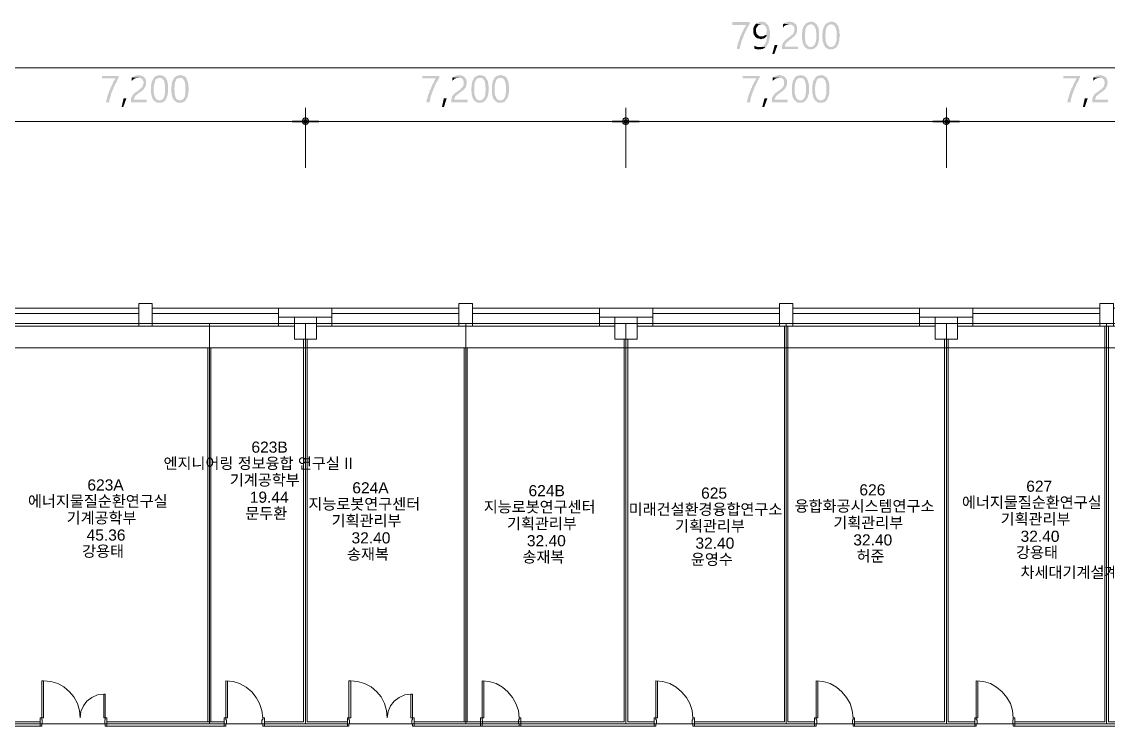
# Model space of a CAD drawing. Header units: millimetres. Extents: x -750 to 90961, y 13040 to 66109.
# Drawn here: x 33696 to 58106, y 28409 to 44244 of the extents above; entities that cross this region are included whole.
import ezdxf

# ---------------------------------------------------------------- set-up
doc = ezdxf.new("R2010")
doc.units = ezdxf.units.MM
for name, color, linetype in [('PDF_문자', 7, 'Continuous'), ('PDF_솔리드 채우기', 7, 'Continuous'), ('PDF_형상', 7, 'Continuous')]:
    doc.layers.add(name, color=color, linetype=linetype)
doc.styles.add('PDF 맑은고딕', font='Arial.ttf')

msp = doc.modelspace()

# ---------------------------------------------------------------- hatches: boundary and pattern name
at = {"layer": 'PDF_솔리드 채우기', "transparency": 33554559}
for points in [[(50047, 44235), (49663, 44235), (49663, 44171), (49973, 44171), (49964, 44171), (49964, 44153), (49955, 44135), (49946, 44125), (49937, 44107), (49928, 44089), (49919, 44080), (49909, 44061), (49900, 44043), (49900, 44034), (49891, 44016), (49882, 44007), (49873, 43988), (49873, 43979), (49864, 43961), (49864, 43952), (49855, 43943), (49845, 43924), (49836, 43906), (49836, 43888), (49827, 43879), (49818, 43860), (49818, 43842), (49809, 43833), (49809, 43815), (49800, 43796), (49800, 43787), (49791, 43778), (49791, 43760), (49781, 43741), (49781, 43723), (49772, 43705), (49772, 43696), (49763, 43677), (49763, 43659), (49763, 43650), (49763, 43632), (49827, 43632), (49827, 43641), (49836, 43659), (49836, 43668), (49836, 43687), (49836, 43696), (49845, 43714), (49845, 43732), (49855, 43751), (49855, 43760), (49864, 43778), (49864, 43796), (49873, 43815), (49873, 43833), (49882, 43851), (49891, 43860), (49900, 43879), (49900, 43888), (49909, 43906), (49909, 43924), (49919, 43933), (49919, 43952), (49928, 43961), (49937, 43979), (49946, 43988), (49946, 44007), (49955, 44025), (49964, 44034), (49973, 44052), (49983, 44071), (49983, 44080), (49992, 44098), (50001, 44116), (50010, 44125), (50019, 44144), (50028, 44162), (50037, 44180), (50047, 44189)], [(50193, 44199), (50184, 44189), (50175, 44180), (50165, 44162), (50156, 44153), (50147, 44135), (50138, 44125), (50138, 44107), (50129, 44089), (50129, 44080), (50129, 44061), (50129, 44043), (50129, 44025), (50129, 44007), (50129, 43988), (50138, 43979), (50138, 43961), (50147, 43952), (50156, 43933), (50165, 43924), (50175, 43906), (50312, 43915), (50312, 43915), (50293, 43915), (50275, 43915), (50266, 43924), (50248, 43933), (50239, 43943), (50229, 43952), (50220, 43961), (50211, 43970), (50202, 43988), (50202, 43997), (50193, 44016), (50193, 44034), (50193, 44052), (50193, 44061), (50193, 44071), (50193, 44089), (50202, 44107), (50211, 44116), (50220, 44135), (50229, 44144), (50229, 44144), (50239, 44162), (50248, 44171), (50266, 44180), (50275, 44180), (50293, 44189), (50312, 44189)], [(50321, 44244), (50312, 44244), (50293, 44244), (50275, 44235), (50257, 44235), (50248, 44226), (50229, 44226), (50220, 44217), (50202, 44208), (50193, 44199), (50312, 44189), (50321, 44189), (50339, 44180), (50348, 44180), (50367, 44171), (50376, 44162), (50394, 44153), (50403, 44144), (50403, 44135), (50412, 44125), (50421, 44107), (50421, 44098), (50431, 44080), (50431, 44061), (50431, 44043), (50431, 44034), (50431, 44016), (50431, 44007), (50431, 43988), (50421, 43970), (50412, 43961), (50403, 43952), (50394, 43943), (50440, 43933), (50440, 43933), (50440, 43915), (50440, 43897), (50440, 43879), (50431, 43860), (50431, 43842), (50431, 43824), (50421, 43805), (50421, 43796), (50412, 43778), (50403, 43769), (50403, 43760), (50394, 43741), (50385, 43741), (50376, 43723), (50367, 43714), (50357, 43705), (50339, 43696), (50330, 43687), (50312, 43687), (50293, 43677), (50284, 43677), (50266, 43677), (50412, 43677), (50421, 43687), (50431, 43696), (50440, 43714), (50440, 43714), (50449, 43732), (50458, 43741), (50467, 43751), (50467, 43769), (50476, 43778), (50476, 43796), (50485, 43805), (50485, 43824), (50495, 43842), (50495, 43860), (50495, 43879), (50504, 43888), (50504, 43906), (50504, 43933), (50504, 43952), (50504, 43970), (50504, 43988), (50504, 44007), (50504, 44025), (50504, 44043), (50495, 44061), (50495, 44080), (50495, 44089), (50485, 44107), (50485, 44125), (50476, 44135), (50467, 44144), (50467, 44162), (50458, 44171), (50458, 44171), (50449, 44189), (50431, 44199), (50421, 44208), (50412, 44217), (50394, 44226), (50385, 44235), (50367, 44235), (50348, 44235), (50339, 44244)], [(50952, 44244), (50943, 44244), (50924, 44244), (50915, 44235), (50897, 44235), (50879, 44235), (50860, 44226), (50851, 44217), (50833, 44217), (50824, 44208), (50815, 44199), (50943, 44189), (50952, 44189), (50970, 44180), (50988, 44180), (50997, 44171), (51016, 44162), (51025, 44153), (51034, 44144), (51043, 44135), (51052, 44125), (51052, 44107), (51052, 44089), (51061, 44071), (51052, 44052), (51052, 44043), (51052, 44025), (51043, 44007), (51034, 43997), (51034, 43979), (51025, 43970), (51016, 43961), (51007, 43952), (50997, 43943), (50979, 43933), (50970, 43915), (50952, 43906), (50933, 43897), (50924, 43888), (50906, 43869), (50888, 43860), (50879, 43851), (50860, 43842), (50851, 43833), (50842, 43824), (50833, 43815), (50824, 43796), (50815, 43787), (50805, 43778), (50796, 43760), (50787, 43741), (50787, 43741), (50787, 43732), (50778, 43714), (50778, 43696), (50778, 43677), (50778, 43659), (50778, 43632), (51135, 43632), (51135, 43687), (50842, 43687), (50842, 43696), (50842, 43714), (50851, 43732), (50851, 43741), (50860, 43751), (50869, 43769), (50879, 43778), (50897, 43787), (50897, 43796), (50906, 43796), (50915, 43805), (50924, 43815), (50933, 43824), (50952, 43842), (50970, 43851), (50988, 43860), (50997, 43869), (51016, 43888), (51025, 43897), (51043, 43906), (51052, 43915), (51061, 43933), (51071, 43943), (51080, 43952), (51089, 43961), (51089, 43970), (51098, 43979), (51107, 43997), (51107, 44007), (51116, 44025), (51116, 44043), (51116, 44061), (51116, 44080), (51116, 44080), (51116, 44098), (51116, 44116), (51116, 44135), (51107, 44144), (51098, 44162), (51098, 44171), (51089, 44189), (51071, 44199), (51071, 44199), (51061, 44208), (51043, 44217), (51034, 44226), (51016, 44235), (50997, 44235), (50988, 44235), (50970, 44244)], [(50815, 44199), (50796, 44180), (50796, 44116), (50805, 44116), (50815, 44125), (50824, 44144), (50842, 44153), (50851, 44162), (50869, 44171), (50879, 44171), (50897, 44180), (50906, 44180), (50924, 44189), (50943, 44189)], [(51299, 44189), (51290, 44171), (51281, 44162), (51272, 44162), (51272, 44144), (51263, 44135), (51253, 44125), (51253, 44107), (51244, 44098), (51244, 44080), (51235, 44071), (51235, 44052), (51235, 44034), (51235, 44016), (51226, 43997), (51226, 43979), (51226, 43961), (51226, 43943), (51226, 43924), (51226, 43906), (51226, 43888), (51226, 43860), (51226, 43842), (51235, 43833), (51235, 43815), (51235, 43796), (51244, 43778), (51244, 43769), (51253, 43751), (51253, 43741), (51263, 43723), (51263, 43714), (51272, 43696), (51281, 43696), (51290, 43677), (51299, 43668), (51308, 43659), (51327, 43650), (51336, 43641), (51345, 43632), (51363, 43632), (51381, 43623), (51400, 43623), (51409, 43623), (51418, 43623), (51427, 43623), (51445, 43623), (51464, 43632), (51482, 43632), (51491, 43641), (51509, 43650), (51519, 43659), (51528, 43668), (51537, 43677), (51418, 43677), (51409, 43677), (51400, 43677), (51391, 43677), (51381, 43687), (51372, 43687), (51363, 43696), (51354, 43705), (51345, 43714), (51336, 43723), (51327, 43732), (51317, 43741), (51317, 43751), (51308, 43769), (51308, 43787), (51299, 43796), (51299, 43815), (51299, 43833), (51290, 43860), (51290, 43879), (51290, 43897), (51290, 43924), (51290, 43943), (51290, 43961), (51290, 43988), (51299, 44007), (51299, 44025), (51299, 44043), (51299, 44061), (51308, 44080), (51308, 44089), (51317, 44107), (51327, 44116), (51327, 44135), (51336, 44144), (51345, 44153), (51354, 44162), (51363, 44162), (51372, 44171), (51381, 44180), (51391, 44180), (51400, 44180), (51409, 44189), (51427, 44189)], [(51427, 44244), (51427, 44244), (51409, 44244), (51391, 44235), (51372, 44235), (51363, 44226), (51345, 44226), (51336, 44217), (51317, 44208), (51308, 44199), (51299, 44189), (51427, 44189), (51427, 44189), (51436, 44189), (51445, 44180), (51455, 44180), (51464, 44180), (51473, 44171), (51482, 44162), (51491, 44153), (51500, 44144), (51509, 44135), (51509, 44125), (51519, 44116), (51528, 44098), (51528, 44089), (51537, 44071), (51537, 44052), (51537, 44034), (51546, 44016), (51546, 43997), (51546, 43970), (51546, 43952), (51546, 43924), (51546, 43906), (51546, 43888), (51546, 43869), (51546, 43842), (51537, 43824), (51537, 43805), (51537, 43787), (51528, 43778), (51528, 43760), (51519, 43751), (51509, 43732), (51509, 43723), (51500, 43714), (51491, 43705), (51482, 43696), (51473, 43696), (51464, 43687), (51455, 43687), (51445, 43677), (51427, 43677), (51418, 43677), (51537, 43677), (51555, 43687), (51564, 43705), (51564, 43714), (51573, 43723), (51583, 43732), (51583, 43751), (51592, 43760), (51592, 43778), (51601, 43787), (51601, 43805), (51601, 43824), (51610, 43842), (51610, 43860), (51610, 43879), (51610, 43897), (51610, 43915), (51610, 43933), (51610, 43961), (51610, 43979), (51610, 43997), (51610, 44016), (51610, 44034), (51601, 44052), (51601, 44071), (51601, 44089), (51592, 44107), (51592, 44116), (51583, 44135), (51573, 44144), (51573, 44162), (51564, 44171), (51555, 44180), (51546, 44189), (51537, 44199), (51528, 44208), (51519, 44217), (51509, 44217), (51500, 44226), (51491, 44235), (51473, 44235), (51464, 44235), (51455, 44244), (51436, 44244)], [(51756, 44189), (51747, 44171), (51738, 44162), (51738, 44162), (51729, 44144), (51720, 44135), (51720, 44125), (51711, 44107), (51711, 44098), (51701, 44080), (51701, 44071), (51692, 44052), (51692, 44034), (51692, 44016), (51692, 43997), (51683, 43979), (51683, 43961), (51683, 43943), (51683, 43924), (51683, 43906), (51683, 43888), (51683, 43860), (51692, 43842), (51692, 43833), (51692, 43815), (51692, 43796), (51701, 43778), (51701, 43769), (51711, 43751), (51711, 43741), (51720, 43723), (51729, 43714), (51729, 43696), (51738, 43696), (51747, 43677), (51756, 43668), (51765, 43659), (51784, 43650), (51793, 43641), (51811, 43632), (51820, 43632), (51839, 43623), (51857, 43623), (51875, 43623), (51875, 43623), (51893, 43623), (51903, 43623), (51921, 43632), (51939, 43632), (51948, 43641), (51967, 43650), (51976, 43659), (51994, 43668), (52003, 43677), (51875, 43677), (51875, 43677), (51857, 43677), (51848, 43677), (51839, 43687), (51829, 43687), (51820, 43696), (51811, 43705), (51802, 43714), (51793, 43723), (51784, 43732), (51784, 43741), (51775, 43751), (51775, 43769), (51765, 43787), (51765, 43796), (51756, 43815), (51756, 43833), (51756, 43860), (51756, 43879), (51747, 43897), (51747, 43924), (51747, 43943), (51747, 43961), (51756, 43988), (51756, 44007), (51756, 44025), (51756, 44043), (51765, 44061), (51765, 44080), (51775, 44089), (51775, 44107), (51784, 44116), (51793, 44135), (51793, 44144), (51802, 44153), (51811, 44162), (51820, 44162), (51829, 44171), (51839, 44180), (51848, 44180), (51857, 44180), (51866, 44189), (51884, 44189)], [(51884, 44244), (51884, 44244), (51866, 44244), (51848, 44235), (51839, 44235), (51820, 44226), (51802, 44226), (51793, 44217), (51784, 44208), (51765, 44199), (51756, 44189), (51884, 44189), (51884, 44189), (51893, 44189), (51903, 44180), (51921, 44180), (51930, 44180), (51939, 44171), (51948, 44162), (51948, 44153), (51957, 44144), (51967, 44135), (51976, 44125), (51976, 44116), (51985, 44098), (51985, 44089), (51994, 44071), (51994, 44052), (52003, 44034), (52003, 44016), (52003, 43997), (52003, 43970), (52003, 43952), (52003, 43924), (52003, 43906), (52003, 43888), (52003, 43869), (52003, 43842), (52003, 43824), (51994, 43805), (51994, 43787), (51985, 43778), (51985, 43760), (51976, 43751), (51976, 43732), (51967, 43723), (51957, 43714), (51948, 43705), (51939, 43696), (51930, 43696), (51921, 43687), (51912, 43687), (51903, 43677), (51893, 43677), (51875, 43677), (52003, 43677), (52012, 43687), (52021, 43705), (52021, 43714), (52031, 43723), (52040, 43732), (52040, 43751), (52049, 43760), (52049, 43778), (52058, 43787), (52058, 43805), (52067, 43824), (52067, 43842), (52067, 43860), (52067, 43879), (52067, 43897), (52076, 43915), (52076, 43933), (52076, 43961), (52067, 43979), (52067, 43997), (52067, 44016), (52067, 44034), (52067, 44052), (52058, 44071), (52058, 44089), (52049, 44107), (52049, 44116), (52040, 44135), (52040, 44144), (52031, 44162), (52021, 44171), (52012, 44180), (52003, 44189), (51994, 44199), (51994, 44208), (51976, 44217), (51967, 44217), (51957, 44226), (51948, 44235), (51939, 44235), (51921, 44235), (51912, 44244), (51903, 44244)], [(50394, 43943), (50376, 43933), (50367, 43924), (50348, 43915), (50330, 43915), (50312, 43915), (50175, 43906), (50184, 43897), (50193, 43888), (50211, 43879), (50220, 43869), (50239, 43869), (50257, 43860), (50266, 43860), (50284, 43860), (50303, 43851), (50312, 43851), (50330, 43860), (50348, 43860), (50357, 43860), (50376, 43869), (50385, 43879), (50403, 43888), (50412, 43897), (50421, 43906), (50431, 43915), (50440, 43933), (50440, 43933)], [(50156, 43705), (50156, 43641), (50165, 43641), (50175, 43632), (50193, 43632), (50211, 43623), (50229, 43623), (50248, 43623), (50266, 43623), (50266, 43623), (50284, 43623), (50303, 43623), (50312, 43632), (50330, 43632), (50348, 43632), (50357, 43641), (50376, 43650), (50385, 43659), (50394, 43668), (50412, 43677), (50266, 43677), (50257, 43677), (50239, 43677), (50220, 43677), (50202, 43687), (50193, 43687), (50175, 43696)], [(35875, 43028), (35500, 43028), (35500, 42973), (35802, 42973), (35802, 42973), (35793, 42955), (35784, 42937), (35775, 42919), (35765, 42909), (35756, 42891), (35747, 42873), (35738, 42864), (35738, 42845), (35729, 42836), (35720, 42818), (35711, 42800), (35711, 42791), (35701, 42772), (35692, 42763), (35692, 42754), (35683, 42745), (35683, 42727), (35674, 42708), (35665, 42690), (35656, 42681), (35656, 42663), (35647, 42644), (35647, 42635), (35637, 42617), (35628, 42599), (35628, 42589), (35628, 42580), (35619, 42562), (35610, 42544), (35610, 42525), (35610, 42507), (35601, 42498), (35601, 42480), (35592, 42461), (35592, 42443), (35592, 42434), (35665, 42434), (35665, 42443), (35665, 42452), (35665, 42471), (35665, 42489), (35674, 42498), (35674, 42516), (35683, 42535), (35683, 42544), (35692, 42562), (35692, 42580), (35701, 42599), (35701, 42617), (35711, 42626), (35711, 42644), (35720, 42663), (35729, 42681), (35729, 42690), (35738, 42708), (35747, 42717), (35747, 42736), (35756, 42745), (35765, 42763), (35765, 42781), (35775, 42791), (35784, 42809), (35784, 42818), (35793, 42836), (35802, 42855), (35811, 42864), (35820, 42882), (35829, 42900), (35839, 42909), (35839, 42928), (35848, 42946), (35857, 42964), (35866, 42973), (35875, 42992)], [(36323, 43047), (36314, 43047), (36296, 43037), (36287, 43037), (36268, 43037), (36250, 43028), (36232, 43028), (36223, 43019), (36204, 43010), (36195, 43001), (36186, 42992), (36314, 42983), (36323, 42983), (36341, 42983), (36360, 42983), (36369, 42973), (36387, 42964), (36396, 42955), (36405, 42946), (36415, 42937), (36424, 42919), (36424, 42909), (36433, 42891), (36433, 42873), (36433, 42855), (36424, 42836), (36424, 42827), (36415, 42809), (36415, 42791), (36405, 42781), (36396, 42772), (36387, 42763), (36378, 42754), (36369, 42745), (36351, 42727), (36341, 42717), (36323, 42708), (36314, 42699), (36296, 42681), (36277, 42672), (36259, 42663), (36250, 42653), (36241, 42644), (36223, 42635), (36213, 42626), (36204, 42617), (36195, 42599), (36186, 42589), (36177, 42571), (36168, 42562), (36159, 42544), (36159, 42544), (36159, 42525), (36149, 42516), (36149, 42498), (36149, 42480), (36149, 42461), (36149, 42434), (36506, 42434), (36506, 42489), (36213, 42489), (36213, 42498), (36223, 42516), (36223, 42525), (36232, 42544), (36232, 42553), (36241, 42562), (36250, 42580), (36268, 42589), (36268, 42589), (36277, 42599), (36287, 42608), (36296, 42617), (36314, 42626), (36323, 42635), (36341, 42653), (36360, 42663), (36369, 42672), (36387, 42681), (36405, 42699), (36415, 42708), (36424, 42717), (36433, 42727), (36451, 42745), (36451, 42754), (36460, 42763), (36460, 42763), (36469, 42781), (36479, 42800), (36488, 42809), (36488, 42827), (36488, 42845), (36488, 42864), (36497, 42882), (36497, 42882), (36488, 42900), (36488, 42919), (36488, 42928), (36479, 42946), (36479, 42964), (36469, 42973), (36460, 42983), (36442, 43001), (36442, 43001), (36433, 43010), (36415, 43019), (36405, 43028), (36387, 43028), (36369, 43037), (36360, 43037), (36341, 43037)], [(36186, 42992), (36168, 42983), (36168, 42919), (36177, 42919), (36186, 42928), (36195, 42937), (36213, 42955), (36223, 42964), (36241, 42964), (36250, 42973), (36268, 42983), (36277, 42983), (36296, 42983), (36314, 42983)], [(36671, 42992), (36661, 42973), (36652, 42964), (36652, 42955), (36643, 42946), (36634, 42937), (36634, 42928), (36625, 42909), (36616, 42900), (36616, 42882), (36616, 42864), (36607, 42855), (36607, 42836), (36607, 42818), (36597, 42800), (36597, 42781), (36597, 42763), (36597, 42745), (36597, 42717), (36597, 42699), (36597, 42681), (36597, 42663), (36597, 42644), (36607, 42626), (36607, 42608), (36607, 42599), (36616, 42580), (36616, 42562), (36625, 42553), (36625, 42535), (36634, 42525), (36634, 42516), (36643, 42498), (36652, 42489), (36661, 42480), (36671, 42471), (36680, 42461), (36698, 42452), (36707, 42443), (36725, 42434), (36735, 42425), (36753, 42425), (36771, 42425), (36780, 42425), (36789, 42425), (36808, 42425), (36817, 42425), (36835, 42425), (36853, 42434), (36863, 42443), (36881, 42443), (36890, 42452), (36899, 42461), (36917, 42480), (36789, 42480), (36780, 42480), (36771, 42480), (36762, 42480), (36753, 42489), (36744, 42489), (36735, 42498), (36725, 42498), (36716, 42507), (36707, 42516), (36698, 42535), (36698, 42544), (36689, 42553), (36680, 42571), (36680, 42580), (36671, 42599), (36671, 42617), (36671, 42635), (36661, 42653), (36661, 42681), (36661, 42699), (36661, 42727), (36661, 42736), (36661, 42763), (36661, 42781), (36671, 42809), (36671, 42827), (36671, 42845), (36680, 42864), (36680, 42873), (36689, 42891), (36689, 42909), (36698, 42919), (36698, 42928), (36707, 42946), (36716, 42955), (36725, 42955), (36735, 42964), (36744, 42973), (36753, 42973), (36762, 42983), (36771, 42983), (36780, 42983), (36799, 42983)], [(36799, 43047), (36799, 43047), (36780, 43037), (36762, 43037), (36744, 43037), (36735, 43028), (36716, 43028), (36707, 43019), (36689, 43010), (36680, 43001), (36671, 42992), (36799, 42983), (36799, 42983), (36808, 42983), (36817, 42983), (36826, 42983), (36835, 42973), (36844, 42973), (36853, 42964), (36863, 42955), (36872, 42946), (36881, 42937), (36890, 42928), (36890, 42919), (36899, 42900), (36899, 42882), (36908, 42873), (36908, 42855), (36908, 42836), (36917, 42818), (36917, 42800), (36917, 42772), (36917, 42754), (36917, 42727), (36917, 42708), (36917, 42690), (36917, 42663), (36917, 42644), (36908, 42626), (36908, 42608), (36908, 42589), (36899, 42571), (36899, 42562), (36890, 42544), (36881, 42535), (36881, 42525), (36872, 42516), (36863, 42507), (36853, 42498), (36844, 42489), (36835, 42489), (36826, 42480), (36817, 42480), (36808, 42480), (36789, 42480), (36917, 42480), (36927, 42489), (36936, 42507), (36936, 42507), (36945, 42525), (36954, 42535), (36954, 42544), (36963, 42562), (36963, 42571), (36972, 42589), (36972, 42608), (36972, 42626), (36981, 42635), (36981, 42653), (36981, 42672), (36981, 42699), (36981, 42717), (36981, 42736), (36981, 42754), (36981, 42781), (36981, 42800), (36981, 42818), (36981, 42836), (36972, 42855), (36972, 42873), (36972, 42891), (36963, 42909), (36963, 42919), (36954, 42937), (36945, 42946), (36945, 42955), (36936, 42973), (36927, 42983), (36917, 42992), (36908, 43001), (36899, 43010), (36890, 43019), (36881, 43019), (36872, 43028), (36863, 43028), (36853, 43037), (36835, 43037), (36826, 43037), (36808, 43037)], [(37128, 42992), (37119, 42973), (37109, 42964), (37109, 42955), (37100, 42946), (37091, 42937), (37091, 42928), (37082, 42909), (37082, 42900), (37073, 42882), (37073, 42864), (37064, 42855), (37064, 42836), (37064, 42818), (37064, 42800), (37055, 42781), (37055, 42763), (37055, 42745), (37055, 42717), (37055, 42699), (37055, 42681), (37055, 42663), (37064, 42644), (37064, 42626), (37064, 42608), (37073, 42599), (37073, 42580), (37073, 42562), (37082, 42553), (37082, 42535), (37091, 42525), (37100, 42516), (37109, 42498), (37109, 42489), (37119, 42480), (37128, 42471), (37146, 42461), (37155, 42452), (37164, 42443), (37183, 42434), (37192, 42425), (37210, 42425), (37228, 42425), (37247, 42425), (37247, 42425), (37265, 42425), (37283, 42425), (37292, 42425), (37311, 42434), (37320, 42443), (37338, 42443), (37347, 42452), (37365, 42461), (37375, 42480), (37256, 42480), (37247, 42480), (37228, 42480), (37219, 42480), (37210, 42489), (37201, 42489), (37192, 42498), (37183, 42498), (37173, 42507), (37164, 42516), (37155, 42535), (37155, 42544), (37146, 42553), (37146, 42571), (37137, 42580), (37137, 42599), (37128, 42617), (37128, 42635), (37128, 42653), (37128, 42681), (37128, 42699), (37119, 42727), (37119, 42736), (37128, 42763), (37128, 42781), (37128, 42809), (37128, 42827), (37128, 42845), (37137, 42864), (37137, 42873), (37146, 42891), (37146, 42909), (37155, 42919), (37164, 42928), (37164, 42946), (37173, 42955), (37183, 42955), (37192, 42964), (37201, 42973), (37210, 42973), (37219, 42983), (37228, 42983), (37247, 42983), (37256, 42983)], [(37256, 43047), (37256, 43047), (37237, 43037), (37219, 43037), (37210, 43037), (37192, 43028), (37173, 43028), (37164, 43019), (37155, 43010), (37137, 43001), (37128, 42992), (37256, 42983), (37256, 42983), (37265, 42983), (37274, 42983), (37292, 42983), (37301, 42973), (37311, 42973), (37320, 42964), (37320, 42955), (37329, 42946), (37338, 42937), (37347, 42928), (37347, 42919), (37356, 42900), (37365, 42882), (37365, 42873), (37365, 42855), (37375, 42836), (37375, 42818), (37375, 42800), (37375, 42772), (37375, 42754), (37375, 42727), (37375, 42708), (37375, 42690), (37375, 42663), (37375, 42644), (37375, 42626), (37365, 42608), (37365, 42589), (37365, 42571), (37356, 42562), (37347, 42544), (37347, 42535), (37338, 42525), (37329, 42516), (37320, 42507), (37311, 42498), (37301, 42489), (37292, 42489), (37283, 42480), (37274, 42480), (37265, 42480), (37256, 42480), (37375, 42480), (37384, 42489), (37393, 42507), (37402, 42507), (37402, 42525), (37411, 42535), (37411, 42544), (37420, 42562), (37429, 42571), (37429, 42589), (37429, 42608), (37439, 42626), (37439, 42635), (37439, 42653), (37439, 42672), (37448, 42699), (37448, 42717), (37448, 42736), (37448, 42754), (37448, 42781), (37439, 42800), (37439, 42818), (37439, 42836), (37439, 42855), (37429, 42873), (37429, 42891), (37420, 42909), (37420, 42919), (37411, 42937), (37411, 42946), (37402, 42955), (37393, 42973), (37384, 42983), (37384, 42992), (37375, 43001), (37365, 43010), (37356, 43019), (37338, 43019), (37329, 43028), (37320, 43028), (37311, 43037), (37301, 43037), (37283, 43037), (37274, 43037)], [(43080, 43028), (42696, 43028), (42696, 42973), (42997, 42973), (42997, 42973), (42988, 42955), (42979, 42937), (42970, 42919), (42961, 42909), (42961, 42891), (42952, 42873), (42943, 42864), (42933, 42845), (42924, 42836), (42924, 42818), (42915, 42800), (42906, 42791), (42897, 42772), (42897, 42763), (42888, 42754), (42888, 42745), (42879, 42727), (42869, 42708), (42860, 42690), (42860, 42681), (42851, 42663), (42851, 42644), (42842, 42635), (42833, 42617), (42833, 42599), (42824, 42589), (42824, 42580), (42815, 42562), (42815, 42544), (42805, 42525), (42805, 42507), (42796, 42498), (42796, 42480), (42796, 42461), (42796, 42443), (42787, 42434), (42860, 42434), (42860, 42443), (42860, 42452), (42869, 42471), (42869, 42489), (42869, 42498), (42879, 42516), (42879, 42535), (42879, 42544), (42888, 42562), (42888, 42580), (42897, 42599), (42906, 42617), (42906, 42626), (42915, 42644), (42924, 42663), (42924, 42681), (42933, 42690), (42933, 42708), (42943, 42717), (42952, 42736), (42952, 42745), (42961, 42763), (42970, 42781), (42970, 42791), (42979, 42809), (42988, 42818), (42997, 42836), (42997, 42855), (43007, 42864), (43016, 42882), (43025, 42900), (43034, 42909), (43043, 42928), (43052, 42946), (43061, 42964), (43071, 42973), (43080, 42992)], [(43519, 43047), (43519, 43047), (43500, 43037), (43482, 43037), (43464, 43037), (43455, 43028), (43436, 43028), (43418, 43019), (43409, 43010), (43391, 43001), (43381, 42992), (43509, 42983), (43528, 42983), (43546, 42983), (43555, 42983), (43573, 42973), (43583, 42964), (43601, 42955), (43601, 42946), (43610, 42937), (43619, 42919), (43628, 42909), (43628, 42891), (43628, 42873), (43628, 42855), (43628, 42836), (43619, 42827), (43619, 42809), (43610, 42791), (43601, 42781), (43592, 42772), (43592, 42763), (43573, 42754), (43564, 42745), (43555, 42727), (43537, 42717), (43528, 42708), (43509, 42699), (43491, 42681), (43473, 42672), (43464, 42663), (43445, 42653), (43436, 42644), (43427, 42635), (43418, 42626), (43409, 42617), (43391, 42599), (43381, 42589), (43372, 42571), (43363, 42562), (43363, 42544), (43363, 42544), (43354, 42525), (43354, 42516), (43345, 42498), (43345, 42480), (43345, 42461), (43345, 42434), (43711, 42434), (43711, 42489), (43418, 42489), (43418, 42498), (43418, 42516), (43418, 42525), (43427, 42544), (43427, 42553), (43436, 42562), (43455, 42580), (43464, 42589), (43464, 42589), (43473, 42599), (43482, 42608), (43500, 42617), (43509, 42626), (43528, 42635), (43537, 42653), (43555, 42663), (43573, 42672), (43583, 42681), (43601, 42699), (43610, 42708), (43628, 42717), (43637, 42727), (43647, 42745), (43656, 42754), (43665, 42763), (43665, 42763), (43674, 42781), (43674, 42800), (43683, 42809), (43683, 42827), (43692, 42845), (43692, 42864), (43692, 42882), (43692, 42882), (43692, 42900), (43692, 42919), (43683, 42928), (43683, 42946), (43674, 42964), (43665, 42973), (43656, 42983), (43647, 43001), (43637, 43001), (43628, 43010), (43619, 43019), (43601, 43028), (43592, 43028), (43573, 43037), (43555, 43037), (43537, 43037)], [(43381, 42992), (43372, 42983), (43372, 42919), (43372, 42919), (43381, 42928), (43400, 42937), (43409, 42955), (43427, 42964), (43436, 42964), (43445, 42973), (43464, 42983), (43482, 42983), (43500, 42983), (43509, 42983)], [(43866, 42992), (43857, 42973), (43848, 42964), (43848, 42955), (43839, 42946), (43839, 42937), (43829, 42928), (43820, 42909), (43820, 42900), (43811, 42882), (43811, 42864), (43811, 42855), (43802, 42836), (43802, 42818), (43802, 42800), (43802, 42781), (43793, 42763), (43793, 42745), (43793, 42717), (43793, 42699), (43793, 42681), (43802, 42663), (43802, 42644), (43802, 42626), (43802, 42608), (43811, 42599), (43811, 42580), (43820, 42562), (43820, 42553), (43829, 42535), (43829, 42525), (43839, 42516), (43848, 42498), (43848, 42489), (43857, 42480), (43866, 42471), (43884, 42461), (43893, 42452), (43903, 42443), (43921, 42434), (43939, 42425), (43948, 42425), (43967, 42425), (43985, 42425), (43985, 42425), (44003, 42425), (44021, 42425), (44031, 42425), (44049, 42434), (44067, 42443), (44076, 42443), (44085, 42452), (44104, 42461), (44113, 42480), (43994, 42480), (43985, 42480), (43976, 42480), (43957, 42480), (43948, 42489), (43939, 42489), (43930, 42498), (43921, 42498), (43912, 42507), (43903, 42516), (43903, 42535), (43893, 42544), (43884, 42553), (43884, 42571), (43875, 42580), (43875, 42599), (43866, 42617), (43866, 42635), (43866, 42653), (43866, 42681), (43866, 42699), (43866, 42727), (43866, 42736), (43866, 42763), (43866, 42781), (43866, 42809), (43866, 42827), (43875, 42845), (43875, 42864), (43875, 42873), (43884, 42891), (43884, 42909), (43893, 42919), (43903, 42928), (43912, 42946), (43912, 42955), (43921, 42955), (43930, 42964), (43939, 42973), (43948, 42973), (43957, 42983), (43967, 42983), (43985, 42983), (43994, 42983)], [(43994, 43047), (43994, 43047), (43976, 43037), (43957, 43037), (43948, 43037), (43930, 43028), (43921, 43028), (43903, 43019), (43893, 43010), (43875, 43001), (43866, 42992), (43994, 42983), (43994, 42983), (44003, 42983), (44021, 42983), (44031, 42983), (44040, 42973), (44049, 42973), (44058, 42964), (44067, 42955), (44067, 42946), (44076, 42937), (44085, 42928), (44095, 42919), (44095, 42900), (44104, 42882), (44104, 42873), (44104, 42855), (44113, 42836), (44113, 42818), (44113, 42800), (44113, 42772), (44122, 42754), (44122, 42727), (44122, 42708), (44113, 42690), (44113, 42663), (44113, 42644), (44113, 42626), (44113, 42608), (44104, 42589), (44104, 42571), (44095, 42562), (44095, 42544), (44085, 42535), (44076, 42525), (44067, 42516), (44058, 42507), (44058, 42498), (44049, 42489), (44031, 42489), (44021, 42480), (44012, 42480), (44003, 42480), (43994, 42480), (44113, 42480), (44122, 42489), (44131, 42507), (44140, 42507), (44140, 42525), (44149, 42535), (44159, 42544), (44159, 42562), (44168, 42571), (44168, 42589), (44177, 42608), (44177, 42626), (44177, 42635), (44177, 42653), (44186, 42672), (44186, 42699), (44186, 42717), (44186, 42736), (44186, 42754), (44186, 42781), (44186, 42800), (44177, 42818), (44177, 42836), (44177, 42855), (44168, 42873), (44168, 42891), (44168, 42909), (44159, 42919), (44149, 42937), (44149, 42946), (44140, 42955), (44131, 42973), (44122, 42983), (44122, 42992), (44113, 43001), (44104, 43010), (44095, 43019), (44085, 43019), (44067, 43028), (44058, 43028), (44049, 43037), (44040, 43037), (44021, 43037), (44012, 43037)], [(44323, 42992), (44314, 42973), (44305, 42964), (44305, 42955), (44296, 42946), (44296, 42937), (44287, 42928), (44287, 42909), (44277, 42900), (44277, 42882), (44268, 42864), (44268, 42855), (44268, 42836), (44259, 42818), (44259, 42800), (44259, 42781), (44259, 42763), (44259, 42745), (44259, 42717), (44259, 42699), (44259, 42681), (44259, 42663), (44259, 42644), (44259, 42626), (44268, 42608), (44268, 42599), (44268, 42580), (44277, 42562), (44277, 42553), (44287, 42535), (44287, 42525), (44296, 42516), (44305, 42498), (44305, 42489), (44323, 42480), (44332, 42471), (44341, 42461), (44351, 42452), (44369, 42443), (44378, 42434), (44396, 42425), (44415, 42425), (44424, 42425), (44442, 42425), (44442, 42425), (44460, 42425), (44479, 42425), (44497, 42425), (44506, 42434), (44524, 42443), (44533, 42443), (44552, 42452), (44561, 42461), (44570, 42480), (44451, 42480), (44442, 42480), (44433, 42480), (44424, 42480), (44405, 42489), (44396, 42489), (44387, 42498), (44378, 42498), (44369, 42507), (44369, 42516), (44360, 42535), (44351, 42544), (44351, 42553), (44341, 42571), (44332, 42580), (44332, 42599), (44332, 42617), (44323, 42635), (44323, 42653), (44323, 42681), (44323, 42699), (44323, 42727), (44323, 42736), (44323, 42763), (44323, 42781), (44323, 42809), (44332, 42827), (44332, 42845), (44332, 42864), (44341, 42873), (44341, 42891), (44351, 42909), (44351, 42919), (44360, 42928), (44369, 42946), (44378, 42955), (44378, 42955), (44387, 42964), (44396, 42973), (44405, 42973), (44424, 42983), (44433, 42983), (44442, 42983), (44451, 42983)], [(44460, 43047), (44451, 43047), (44433, 43037), (44424, 43037), (44405, 43037), (44387, 43028), (44378, 43028), (44360, 43019), (44351, 43010), (44341, 43001), (44323, 42992), (44451, 42983), (44451, 42983), (44469, 42983), (44479, 42983), (44488, 42983), (44497, 42973), (44506, 42973), (44515, 42964), (44524, 42955), (44533, 42946), (44533, 42937), (44543, 42928), (44552, 42919), (44552, 42900), (44561, 42882), (44561, 42873), (44570, 42855), (44570, 42836), (44570, 42818), (44579, 42800), (44579, 42772), (44579, 42754), (44579, 42727), (44579, 42708), (44579, 42690), (44579, 42663), (44570, 42644), (44570, 42626), (44570, 42608), (44561, 42589), (44561, 42571), (44552, 42562), (44552, 42544), (44543, 42535), (44533, 42525), (44533, 42516), (44524, 42507), (44515, 42498), (44506, 42489), (44497, 42489), (44488, 42480), (44469, 42480), (44460, 42480), (44451, 42480), (44570, 42480), (44579, 42489), (44588, 42507), (44597, 42507), (44607, 42525), (44607, 42535), (44616, 42544), (44616, 42562), (44625, 42571), (44625, 42589), (44634, 42608), (44634, 42626), (44634, 42635), (44643, 42653), (44643, 42672), (44643, 42699), (44643, 42717), (44643, 42736), (44643, 42754), (44643, 42781), (44643, 42800), (44643, 42818), (44634, 42836), (44634, 42855), (44634, 42873), (44625, 42891), (44625, 42909), (44616, 42919), (44616, 42937), (44607, 42946), (44597, 42955), (44597, 42973), (44588, 42983), (44579, 42992), (44570, 43001), (44561, 43010), (44552, 43019), (44543, 43019), (44533, 43028), (44515, 43028), (44506, 43037), (44497, 43037), (44488, 43037), (44469, 43037)], [(50275, 43028), (49891, 43028), (49891, 42973), (50202, 42973), (50202, 42973), (50193, 42955), (50184, 42937), (50175, 42919), (50165, 42909), (50156, 42891), (50147, 42873), (50138, 42864), (50129, 42845), (50129, 42836), (50120, 42818), (50111, 42800), (50101, 42791), (50101, 42772), (50092, 42763), (50092, 42754), (50083, 42745), (50074, 42727), (50074, 42708), (50065, 42690), (50056, 42681), (50056, 42663), (50047, 42644), (50037, 42635), (50037, 42617), (50028, 42599), (50028, 42589), (50019, 42580), (50019, 42562), (50010, 42544), (50010, 42525), (50001, 42507), (50001, 42498), (50001, 42480), (49992, 42461), (49992, 42443), (49992, 42434), (50056, 42434), (50056, 42443), (50065, 42452), (50065, 42471), (50065, 42489), (50074, 42498), (50074, 42516), (50074, 42535), (50083, 42544), (50083, 42562), (50092, 42580), (50092, 42599), (50101, 42617), (50111, 42626), (50111, 42644), (50120, 42663), (50129, 42681), (50129, 42690), (50138, 42708), (50138, 42717), (50147, 42736), (50156, 42745), (50156, 42763), (50165, 42781), (50175, 42791), (50175, 42809), (50184, 42818), (50193, 42836), (50202, 42855), (50211, 42864), (50220, 42882), (50220, 42900), (50229, 42909), (50239, 42928), (50248, 42946), (50257, 42964), (50266, 42973), (50275, 42992)], [(50723, 43047), (50714, 43047), (50696, 43037), (50677, 43037), (50668, 43037), (50650, 43028), (50632, 43028), (50623, 43019), (50604, 43010), (50595, 43001), (50577, 42992), (50714, 42983), (50723, 42983), (50741, 42983), (50760, 42983), (50769, 42973), (50787, 42964), (50796, 42955), (50805, 42946), (50815, 42937), (50815, 42919), (50824, 42909), (50824, 42891), (50824, 42873), (50824, 42855), (50824, 42836), (50824, 42827), (50815, 42809), (50805, 42791), (50796, 42781), (50796, 42772), (50787, 42763), (50778, 42754), (50769, 42745), (50751, 42727), (50741, 42717), (50723, 42708), (50705, 42699), (50696, 42681), (50677, 42672), (50659, 42663), (50650, 42653), (50632, 42644), (50623, 42635), (50613, 42626), (50604, 42617), (50595, 42599), (50586, 42589), (50577, 42571), (50568, 42562), (50559, 42544), (50559, 42544), (50549, 42525), (50549, 42516), (50549, 42498), (50549, 42480), (50549, 42461), (50549, 42434), (50906, 42434), (50906, 42489), (50613, 42489), (50613, 42498), (50613, 42516), (50623, 42525), (50623, 42544), (50632, 42553), (50641, 42562), (50650, 42580), (50659, 42589), (50668, 42589), (50677, 42599), (50687, 42608), (50696, 42617), (50705, 42626), (50723, 42635), (50741, 42653), (50760, 42663), (50769, 42672), (50787, 42681), (50796, 42699), (50815, 42708), (50824, 42717), (50833, 42727), (50842, 42745), (50851, 42754), (50860, 42763), (50860, 42763), (50869, 42781), (50879, 42800), (50879, 42809), (50888, 42827), (50888, 42845), (50888, 42864), (50888, 42882), (50888, 42882), (50888, 42900), (50888, 42919), (50888, 42928), (50879, 42946), (50869, 42964), (50860, 42973), (50851, 42983), (50842, 43001), (50842, 43001), (50824, 43010), (50815, 43019), (50805, 43028), (50787, 43028), (50769, 43037), (50751, 43037), (50741, 43037)], [(50577, 42992), (50568, 42983), (50568, 42919), (50568, 42919), (50586, 42928), (50595, 42937), (50613, 42955), (50623, 42964), (50641, 42964), (50650, 42973), (50668, 42983), (50677, 42983), (50696, 42983), (50714, 42983)], [(51071, 42992), (51052, 42973), (51043, 42964), (51043, 42955), (51043, 42946), (51034, 42937), (51025, 42928), (51025, 42909), (51016, 42900), (51016, 42882), (51007, 42864), (51007, 42855), (51007, 42836), (50997, 42818), (50997, 42800), (50997, 42781), (50997, 42763), (50997, 42745), (50997, 42717), (50997, 42699), (50997, 42681), (50997, 42663), (50997, 42644), (50997, 42626), (51007, 42608), (51007, 42599), (51007, 42580), (51016, 42562), (51016, 42553), (51025, 42535), (51034, 42525), (51034, 42516), (51043, 42498), (51052, 42489), (51061, 42480), (51071, 42471), (51080, 42461), (51089, 42452), (51107, 42443), (51116, 42434), (51135, 42425), (51153, 42425), (51162, 42425), (51180, 42425), (51180, 42425), (51199, 42425), (51217, 42425), (51235, 42425), (51244, 42434), (51263, 42443), (51272, 42443), (51290, 42452), (51299, 42461), (51308, 42480), (51189, 42480), (51180, 42480), (51171, 42480), (51162, 42480), (51153, 42489), (51135, 42489), (51125, 42498), (51116, 42498), (51116, 42507), (51107, 42516), (51098, 42535), (51089, 42544), (51089, 42553), (51080, 42571), (51080, 42580), (51071, 42599), (51071, 42617), (51061, 42635), (51061, 42653), (51061, 42681), (51061, 42699), (51061, 42727), (51061, 42736), (51061, 42763), (51061, 42781), (51061, 42809), (51071, 42827), (51071, 42845), (51071, 42864), (51080, 42873), (51080, 42891), (51089, 42909), (51089, 42919), (51098, 42928), (51107, 42946), (51116, 42955), (51125, 42955), (51135, 42964), (51135, 42973), (51153, 42973), (51162, 42983), (51171, 42983), (51180, 42983), (51189, 42983)], [(51199, 43047), (51189, 43047), (51180, 43037), (51162, 43037), (51144, 43037), (51125, 43028), (51116, 43028), (51098, 43019), (51089, 43010), (51080, 43001), (51071, 42992), (51189, 42983), (51199, 42983), (51208, 42983), (51217, 42983), (51226, 42983), (51235, 42973), (51244, 42973), (51253, 42964), (51263, 42955), (51272, 42946), (51281, 42937), (51281, 42928), (51290, 42919), (51290, 42900), (51299, 42882), (51299, 42873), (51308, 42855), (51308, 42836), (51308, 42818), (51317, 42800), (51317, 42772), (51317, 42754), (51317, 42727), (51317, 42708), (51317, 42690), (51317, 42663), (51317, 42644), (51308, 42626), (51308, 42608), (51299, 42589), (51299, 42571), (51290, 42562), (51290, 42544), (51281, 42535), (51272, 42525), (51272, 42516), (51263, 42507), (51253, 42498), (51244, 42489), (51235, 42489), (51226, 42480), (51217, 42480), (51199, 42480), (51189, 42480), (51308, 42480), (51317, 42489), (51336, 42507), (51336, 42507), (51345, 42525), (51345, 42535), (51354, 42544), (51363, 42562), (51363, 42571), (51363, 42589), (51372, 42608), (51372, 42626), (51381, 42635), (51381, 42653), (51381, 42672), (51381, 42699), (51381, 42717), (51381, 42736), (51381, 42754), (51381, 42781), (51381, 42800), (51381, 42818), (51372, 42836), (51372, 42855), (51372, 42873), (51363, 42891), (51363, 42909), (51354, 42919), (51354, 42937), (51345, 42946), (51336, 42955), (51336, 42973), (51327, 42983), (51317, 42992), (51308, 43001), (51299, 43010), (51290, 43019), (51281, 43019), (51272, 43028), (51263, 43028), (51244, 43037), (51235, 43037), (51226, 43037), (51208, 43037)], [(51528, 42992), (51519, 42973), (51509, 42964), (51509, 42955), (51500, 42946), (51491, 42937), (51491, 42928), (51482, 42909), (51473, 42900), (51473, 42882), (51473, 42864), (51464, 42855), (51464, 42836), (51464, 42818), (51455, 42800), (51455, 42781), (51455, 42763), (51455, 42745), (51455, 42717), (51455, 42699), (51455, 42681), (51455, 42663), (51455, 42644), (51464, 42626), (51464, 42608), (51464, 42599), (51473, 42580), (51473, 42562), (51482, 42553), (51482, 42535), (51491, 42525), (51500, 42516), (51500, 42498), (51509, 42489), (51519, 42480), (51528, 42471), (51537, 42461), (51555, 42452), (51564, 42443), (51583, 42434), (51592, 42425), (51610, 42425), (51628, 42425), (51647, 42425), (51647, 42425), (51665, 42425), (51674, 42425), (51692, 42425), (51711, 42434), (51720, 42443), (51738, 42443), (51747, 42452), (51756, 42461), (51775, 42480), (51647, 42480), (51647, 42480), (51628, 42480), (51619, 42480), (51610, 42489), (51601, 42489), (51592, 42498), (51583, 42498), (51573, 42507), (51564, 42516), (51555, 42535), (51555, 42544), (51546, 42553), (51537, 42571), (51537, 42580), (51528, 42599), (51528, 42617), (51528, 42635), (51528, 42653), (51519, 42681), (51519, 42699), (51519, 42727), (51519, 42736), (51519, 42763), (51519, 42781), (51528, 42809), (51528, 42827), (51528, 42845), (51537, 42864), (51537, 42873), (51546, 42891), (51546, 42909), (51555, 42919), (51555, 42928), (51564, 42946), (51573, 42955), (51583, 42955), (51592, 42964), (51601, 42973), (51610, 42973), (51619, 42983), (51628, 42983), (51637, 42983), (51656, 42983)], [(51656, 43047), (51656, 43047), (51637, 43037), (51619, 43037), (51601, 43037), (51592, 43028), (51573, 43028), (51564, 43019), (51546, 43010), (51537, 43001), (51528, 42992), (51656, 42983), (51656, 42983), (51665, 42983), (51674, 42983), (51683, 42983), (51692, 42973), (51701, 42973), (51711, 42964), (51720, 42955), (51729, 42946), (51738, 42937), (51747, 42928), (51747, 42919), (51756, 42900), (51756, 42882), (51765, 42873), (51765, 42855), (51765, 42836), (51775, 42818), (51775, 42800), (51775, 42772), (51775, 42754), (51775, 42727), (51775, 42708), (51775, 42690), (51775, 42663), (51775, 42644), (51775, 42626), (51765, 42608), (51765, 42589), (51756, 42571), (51756, 42562), (51747, 42544), (51747, 42535), (51738, 42525), (51729, 42516), (51720, 42507), (51711, 42498), (51701, 42489), (51692, 42489), (51683, 42480), (51674, 42480), (51665, 42480), (51647, 42480), (51775, 42480), (51784, 42489), (51793, 42507), (51793, 42507), (51802, 42525), (51811, 42535), (51811, 42544), (51820, 42562), (51820, 42571), (51829, 42589), (51829, 42608), (51839, 42626), (51839, 42635), (51839, 42653), (51839, 42672), (51839, 42699), (51839, 42717), (51839, 42736), (51839, 42754), (51839, 42781), (51839, 42800), (51839, 42818), (51839, 42836), (51829, 42855), (51829, 42873), (51829, 42891), (51820, 42909), (51820, 42919), (51811, 42937), (51802, 42946), (51802, 42955), (51793, 42973), (51784, 42983), (51775, 42992), (51765, 43001), (51756, 43010), (51747, 43019), (51738, 43019), (51729, 43028), (51720, 43028), (51711, 43037), (51692, 43037), (51683, 43037), (51665, 43037)], [(57471, 43028), (57096, 43028), (57096, 42973), (57397, 42973), (57397, 42973), (57388, 42955), (57379, 42937), (57370, 42919), (57361, 42909), (57352, 42891), (57343, 42873), (57343, 42864), (57333, 42845), (57324, 42836), (57315, 42818), (57315, 42800), (57306, 42791), (57297, 42772), (57297, 42763), (57288, 42754), (57279, 42745), (57279, 42727), (57269, 42708), (57260, 42690), (57260, 42681), (57251, 42663), (57242, 42644), (57242, 42635), (57233, 42617), (57233, 42599), (57224, 42589), (57224, 42580), (57215, 42562), (57215, 42544), (57205, 42525), (57205, 42507), (57196, 42498), (57196, 42480), (57196, 42461), (57187, 42443), (57187, 42434), (57260, 42434), (57260, 42443), (57260, 42452), (57260, 42471), (57269, 42489), (57269, 42498), (57269, 42516), (57279, 42535), (57279, 42544), (57288, 42562), (57288, 42580), (57297, 42599), (57297, 42617), (57306, 42626), (57315, 42644), (57315, 42663), (57324, 42681), (57333, 42690), (57333, 42708), (57343, 42717), (57343, 42736), (57352, 42745), (57361, 42763), (57361, 42781), (57370, 42791), (57379, 42809), (57388, 42818), (57388, 42836), (57397, 42855), (57407, 42864), (57416, 42882), (57425, 42900), (57434, 42909), (57443, 42928), (57452, 42946), (57452, 42964), (57461, 42973), (57471, 42992)], [(57919, 43047), (57919, 43047), (57900, 43037), (57882, 43037), (57864, 43037), (57845, 43028), (57836, 43028), (57818, 43019), (57809, 43010), (57791, 43001), (57781, 42992), (57909, 42983), (57919, 42983), (57937, 42983), (57955, 42983), (57973, 42973), (57983, 42964), (57992, 42955), (58001, 42946), (58010, 42937), (58019, 42919), (58019, 42909), (58028, 42891), (58028, 42873), (58028, 42855), (58019, 42836), (58019, 42827), (58010, 42809), (58010, 42791), (58001, 42781), (57992, 42772), (57983, 42763), (57973, 42754), (57964, 42745), (57955, 42727), (57937, 42717), (57919, 42708), (57909, 42699), (57891, 42681), (57873, 42672), (57864, 42663), (57845, 42653), (57836, 42644), (57827, 42635), (57809, 42626), (57800, 42617), (57791, 42599), (57781, 42589), (57772, 42571), (57763, 42562), (57754, 42544), (57754, 42544), (57754, 42525), (57745, 42516), (57745, 42498), (57745, 42480), (57745, 42461), (57745, 42434), (58101, 42434), (58101, 42489), (57809, 42489), (57818, 42498), (57818, 42516), (57818, 42525), (57827, 42544), (57827, 42553), (57836, 42562), (57845, 42580), (57864, 42589), (57864, 42589), (57873, 42599), (57882, 42608), (57891, 42617), (57909, 42626), (57919, 42635), (57937, 42653), (57955, 42663), (57973, 42672), (57983, 42681), (58001, 42699), (58010, 42708), (58019, 42717), (58037, 42727), (58047, 42745), (58056, 42754), (58056, 42763), (58065, 42763), (58065, 42781), (58074, 42800), (58083, 42809), (58083, 42827), (58083, 42845), (58092, 42864), (58092, 42882), (58092, 42882), (58092, 42900), (58083, 42919), (58083, 42928), (58074, 42946), (58074, 42964), (58065, 42973), (58056, 42983), (58047, 43001), (58037, 43001), (58028, 43010), (58010, 43019), (58001, 43028), (57983, 43028), (57973, 43037), (57955, 43037), (57937, 43037)], [(57781, 42992), (57772, 42983), (57772, 42919), (57772, 42919), (57781, 42928), (57791, 42937), (57809, 42955), (57818, 42964), (57836, 42964), (57845, 42973), (57864, 42983), (57882, 42983), (57891, 42983), (57909, 42983)]]:
    msp.add_hatch(color=256, dxfattribs=at).paths.add_polyline_path(points)

# ---------------------------------------------------------------- linework, layer by layer
at = {"layer": 'PDF_솔리드 채우기', "lineweight": 5, "transparency": 33554559}
for points in [[(50677, 43723), (50604, 43522), (50613, 43723), (50559, 43522)], [(36049, 42525), (35976, 42324), (35985, 42525), (35939, 42324)], [(43244, 42525), (43180, 42324), (43180, 42525), (43135, 42324)], [(50449, 42525), (50376, 42324), (50385, 42525), (50330, 42324)], [(57644, 42525), (57580, 42324), (57580, 42525), (57535, 42324)]]:
    msp.add_solid(points, dxfattribs=at)
at = {"layer": 'PDF_형상', "lineweight": 5}
for points in [[(11427, 43211), (90312, 43211)], [(33023, 42004), (39916, 42004)], [(40218, 42004), (47121, 42004)], [(47423, 42004), (54316, 42004)], [(54618, 42004), (61521, 42004)], [(22069, 36308), (22069, 28464), (25672, 28464), (25672, 37607), (22069, 37607), (22069, 28464), (25672, 28464), (25672, 37460), (32867, 37460), (32867, 28464), (37914, 28464), (37914, 37460), (32867, 37460), (32867, 28464), (25672, 28464), (25672, 37460), (22069, 37460), (22069, 28464), (18275, 28464), (18275, 37460), (22069, 37460), (22069, 28464)], [(29420, 37808), (32273, 37808), (33471, 37808), (36323, 37808)], [(36323, 37689), (33471, 37689)], [(36625, 37808), (39468, 37808)], [(39468, 37689), (36625, 37689)], [(39825, 37405), (39468, 37405), (39468, 37808), (40666, 37808), (43519, 37808)], [(39468, 37607), (40666, 37607)], [(40666, 37405), (40666, 37808)], [(43519, 37689), (40666, 37689)], [(43820, 37808), (46673, 37808)], [(46673, 37689), (43820, 37689)], [(47020, 37405), (46673, 37405), (46673, 37808), (47871, 37808), (50723, 37808)], [(46673, 37607), (47871, 37607)], [(47871, 37808), (47871, 37405), (47523, 37405)], [(50723, 37689), (47871, 37689)], [(51016, 37808), (53868, 37808), (53868, 37405), (54216, 37405)], [(53868, 37689), (51016, 37689)], [(55066, 37808), (53868, 37808)], [(53868, 37607), (55066, 37607)], [(58220, 37808), (61064, 37808), (61064, 37405), (55066, 37405), (54719, 37405)], [(55066, 37405), (55066, 37808), (57919, 37808)], [(57919, 37689), (55066, 37689)], [(78865, 37460), (71861, 37460), (71861, 28564), (66467, 28564), (62865, 28564), (61420, 28564), (61420, 28464), (58065, 28464), (54472, 28464), (50869, 28464), (47267, 28464), (40072, 28464), (32867, 28464)], [(32867, 37460), (40072, 37460), (47267, 37460), (50869, 37460), (54472, 37460), (58065, 37460), (61420, 37460), (62463, 37460), (66467, 37460), (71861, 37460), (78865, 37460)], [(33471, 37405), (39468, 37405)], [(40319, 37405), (40666, 37405), (46673, 37405)], [(47871, 37405), (53868, 37405)], [(50906, 37405), (50906, 28509), (51509, 28509), (51509, 28409), (48812, 28409), (48812, 28509), (50833, 28509), (50833, 37405)], [(58028, 37405), (58028, 28509), (56008, 28509), (56008, 28409), (58705, 28409), (58705, 28509), (58111, 28509), (58111, 37405)], [(32913, 37113), (32913, 28509), (34111, 28509), (34111, 28409), (28716, 28409), (28716, 28509)], [(40108, 37113), (40108, 28509), (41013, 28509), (41013, 28409), (39148, 28409), (39148, 28509), (40026, 28509), (40026, 37113)], [(47313, 37113), (47313, 28509), (47907, 28509), (47907, 28409), (42513, 28409), (42513, 28509)], [(47231, 37113), (47231, 28509), (42513, 28509), (42513, 28409)], [(54508, 37113), (54508, 28509), (55112, 28509), (55112, 28409), (52405, 28409), (52405, 28509), (54426, 28509), (54426, 37113)], [(61265, 36912), (19071, 36912), (18376, 36912)], [(35610, 28409), (38243, 28409), (38243, 28509), (37941, 28509), (37941, 36912)], [(37877, 28509), (37877, 36912)], [(43637, 28509), (43637, 36912)], [(43701, 28509), (43701, 36912)], [(35537, 29131), (35537, 28601), (35573, 28601), (35573, 29131), (35537, 29131), (35400, 29113), (35272, 29058), (35162, 28976), (35080, 28866), (35025, 28738), (35007, 28601), (34997, 28765), (34952, 28921), (34869, 29067), (34769, 29186), (34641, 29296), (34504, 29369), (34348, 29415), (34184, 29433)], [(38316, 29433), (38316, 28601), (38280, 28601), (38280, 29433), (38444, 29415), (38591, 29369), (38737, 29287), (38865, 29186), (38965, 29058), (39039, 28921), (39093, 28765), (39112, 28601)], [(42440, 29131), (42476, 29131), (42476, 28601), (42440, 28601), (42440, 29131), (42303, 29113), (42175, 29058), (42065, 28976), (41983, 28866), (41928, 28738), (41909, 28601), (41891, 28765), (41845, 28921), (41772, 29067), (41672, 29186), (41544, 29296), (41397, 29369), (41242, 29415), (41087, 29433), (41041, 29433), (41041, 28601), (41087, 28601), (41087, 29433)], [(44076, 29433), (44076, 28601), (44040, 28601), (44040, 29433), (44195, 29415), (44351, 29369), (44497, 29287), (44616, 29186), (44725, 29058), (44799, 28921), (44853, 28765), (44872, 28601)], [(47980, 29433), (47980, 28601), (47944, 28601), (47944, 29433), (48099, 29415), (48255, 29369), (48401, 29287), (48520, 29186), (48629, 29058), (48703, 28921), (48757, 28765), (48776, 28601)], [(51583, 29433), (51583, 28601), (51546, 28601), (51546, 29433), (51701, 29415), (51857, 29369), (52003, 29287), (52122, 29186), (52223, 29058), (52305, 28921), (52351, 28765), (52378, 28601)], [(55176, 29433), (55176, 28601), (55139, 28601), (55139, 29433), (55304, 29415), (55459, 29369), (55596, 29287), (55724, 29186), (55825, 29058), (55907, 28921), (55953, 28765), (55971, 28601)], [(34111, 28509), (34111, 28409), (34111, 28509)], [(35610, 28509), (35610, 28409), (35610, 28509), (38243, 28509)], [(41013, 28509), (41013, 28409), (41013, 28509)], [(44003, 28509), (44003, 28409)], [(44908, 28509), (44908, 28409)]]:
    msp.add_lwpolyline(points, dxfattribs=at)
at = {"layer": 'PDF_형상', "color": 1, "lineweight": 5}
msp.add_lwpolyline([(40072, 42306), (40072, 40962)], close=True, dxfattribs=at)
at = {"layer": 'PDF_형상', "lineweight": 5}
for points in [[(47267, 42306), (47267, 40962)], [(54472, 42306), (54472, 40962)], [(36543, 37908), (36552, 37908), (36625, 37908), (36625, 37405), (36323, 37405), (36323, 37908)], [(43738, 37908), (43747, 37908), (43820, 37908), (43820, 37405), (43519, 37405), (43519, 37908)], [(50943, 37908), (50952, 37908), (51016, 37908), (51016, 37405), (50723, 37405), (50723, 37908)], [(58138, 37908), (57919, 37908), (57919, 37405), (58220, 37405), (58220, 37908), (58147, 37908)], [(39825, 37607), (40319, 37607), (40319, 37113), (39825, 37113)], [(47020, 37607), (47523, 37607), (47523, 37113), (47020, 37113)], [(54216, 37607), (54719, 37607), (54719, 37113), (54216, 37113)], [(40072, 37460), (40072, 28464), (37914, 28464), (37914, 37460)], [(40072, 28464), (43674, 28464), (43674, 37460), (40072, 37460)], [(43674, 37460), (43674, 28464), (47267, 28464), (47267, 37460)], [(47267, 28464), (47267, 37460), (50869, 37460), (50869, 28464), (54472, 28464), (54472, 37460), (58065, 37460), (58065, 28464), (61420, 28464), (61420, 37460), (58065, 37460), (58065, 28464), (54472, 28464), (54472, 37460), (50869, 37460), (50869, 28464)], [(34184, 28601), (34184, 29433), (34147, 29433), (34147, 28601)], [(34111, 28601), (34147, 28601), (34147, 28555), (34156, 28555), (34156, 28464), (34147, 28464), (34147, 28409), (34111, 28409)], [(35610, 28601), (35610, 28409), (35573, 28409), (35573, 28464), (35564, 28464), (35564, 28555), (35573, 28555), (35573, 28601)], [(38243, 28601), (38243, 28409), (38280, 28409), (38280, 28464), (38298, 28464), (38298, 28555), (38280, 28555), (38280, 28601)], [(39148, 28601), (39148, 28409), (39112, 28409), (39112, 28464), (39093, 28464), (39093, 28555), (39112, 28555), (39112, 28601)], [(41013, 28601), (41013, 28409), (41041, 28409), (41041, 28464), (41059, 28464), (41059, 28555), (41041, 28555), (41041, 28601)], [(42513, 28601), (42513, 28409), (42476, 28409), (42476, 28464), (42458, 28464), (42458, 28555), (42476, 28555), (42476, 28601)], [(44003, 28601), (44003, 28409), (44040, 28409), (44040, 28464), (44049, 28464), (44049, 28555), (44040, 28555), (44040, 28601)], [(44908, 28601), (44908, 28409), (44872, 28409), (44872, 28464), (44853, 28464), (44853, 28555), (44872, 28555), (44872, 28601)], [(47907, 28601), (47907, 28409), (47944, 28409), (47944, 28464), (47953, 28464), (47953, 28555), (47944, 28555), (47944, 28601)], [(48812, 28601), (48812, 28409), (48776, 28409), (48776, 28464), (48757, 28464), (48757, 28555), (48776, 28555), (48776, 28601)], [(51509, 28601), (51509, 28409), (51546, 28409), (51546, 28464), (51555, 28464), (51555, 28555), (51546, 28555), (51546, 28601)], [(52405, 28601), (52405, 28409), (52378, 28409), (52378, 28464), (52360, 28464), (52360, 28555), (52378, 28555), (52378, 28601)], [(55112, 28601), (55112, 28409), (55139, 28409), (55139, 28464), (55157, 28464), (55157, 28555), (55139, 28555), (55139, 28601)], [(56008, 28601), (56008, 28409), (55971, 28409), (55971, 28464), (55962, 28464), (55962, 28555), (55971, 28555), (55971, 28601)]]:
    msp.add_lwpolyline(points, close=True, dxfattribs=at)
at = {"layer": 'PDF_형상', "lineweight": 25}
for points in [[(40372, 42005), (39768, 42005)], [(39997, 42005), (40015, 41959), (40070, 41932), (40125, 41959), (40143, 42005), (40125, 42060), (40070, 42087), (40015, 42060)], [(40143, 42005), (40125, 42060), (40070, 42087), (40015, 42060), (39997, 42005), (40015, 41959), (40070, 41932), (40125, 41959)], [(40034, 42005), (40043, 41978), (40070, 41968), (40098, 41978), (40107, 42005), (40098, 42032), (40070, 42042), (40043, 42032)], [(40107, 42005), (40098, 42032), (40070, 42042), (40043, 42032), (40034, 42005), (40043, 41978), (40070, 41968), (40098, 41978)], [(46964, 42005), (47567, 42005)], [(47338, 42005), (47320, 42060), (47265, 42087), (47210, 42060), (47192, 42005), (47210, 41959), (47265, 41932), (47320, 41959)], [(47192, 42005), (47210, 41959), (47265, 41932), (47320, 41959), (47338, 42005), (47320, 42060), (47265, 42087), (47210, 42060)], [(47302, 42005), (47293, 42032), (47265, 42042), (47238, 42032), (47229, 42005), (47238, 41978), (47265, 41968), (47293, 41978)], [(47229, 42005), (47238, 41978), (47265, 41968), (47293, 41978), (47302, 42005), (47293, 42032), (47265, 42042), (47238, 42032)], [(54762, 42005), (54168, 42005)], [(54387, 42005), (54415, 41959), (54470, 41932), (54515, 41959), (54543, 42005), (54515, 42060), (54470, 42087), (54415, 42060)], [(54543, 42005), (54515, 42060), (54470, 42087), (54415, 42060), (54387, 42005), (54415, 41959), (54470, 41932), (54515, 41959)], [(54433, 42005), (54442, 41978), (54470, 41968), (54497, 41978), (54506, 42005), (54497, 42032), (54470, 42042), (54442, 42032)], [(54506, 42005), (54497, 42032), (54470, 42042), (54442, 42032), (54433, 42005), (54442, 41978), (54470, 41968), (54497, 41978)]]:
    msp.add_lwpolyline(points, close=True, dxfattribs=at)

# ---------------------------------------------------------------- texts
at = {"layer": 'PDF_문자', "attachment_point": 4, "style": 'PDF 맑은고딕'}
for s, insert, char_height in [('623B', (38856, 34681), 250.1), ('엔지니어링 정보융합 연구실 II', (36881, 34306), 250.15), ('623A', (35171, 33831), 250.1), ('기계공학부', (38371, 33931), 250.1), ('627', (56264, 33803), 250.1), ('19.44', (38819, 33556), 250.1), ('624A', (41123, 33767), 250.1), ('624B', (45082, 33703), 250.1), ('625', (48959, 33648), 250.1), ('626', (52515, 33721), 250.1), ('에너지물질순환연구실', (33836, 33456), 250.1), ('지능로봇연구센터', (40136, 33392), 250.1), ('지능로봇연구센터', (44076, 33328), 250.1), ('미래건설환경융합연구소', (47331, 33273), 250.15), ('융합화공시스템연구소', (51061, 33346), 250.1), ('에너지물질순환연구실', (54819, 33428), 250.1), ('기계공학부', (34705, 33081), 250.1), ('문두환', (38719, 33182), 250.1), ('기획관리부', (55688, 33053), 250.1), ('기획관리부', (40657, 33017), 250.1), ('기획관리부', (44598, 32953), 250.1), ('기획관리부', (48373, 32898), 250.1), ('기획관리부', (51930, 32971), 250.1), ('45.36', (35153, 32706), 250.1), ('32.40', (41105, 32642), 250.1), ('32.40', (52378, 32596), 250.1), ('32.40', (56136, 32678), 250.1), ('강용태', (35052, 32331), 250.1), ('32.40', (45045, 32578), 250.1), ('32.40', (48831, 32523), 250.1), ('강용태', (56035, 32304), 250.1), ('송재복', (41004, 32267), 250.1), ('송재복', (44945, 32203), 250.1), ('윤영수', (48730, 32148), 250.1), ('허준', (52451, 32221), 250.1), ('차세대기계설계연구소/에너지기술공동연구소', (56136, 31856), 250.15)]:
    msp.add_mtext(s, dxfattribs=dict(at, insert=insert, char_height=char_height))

doc.saveas('drawing.dxf')
